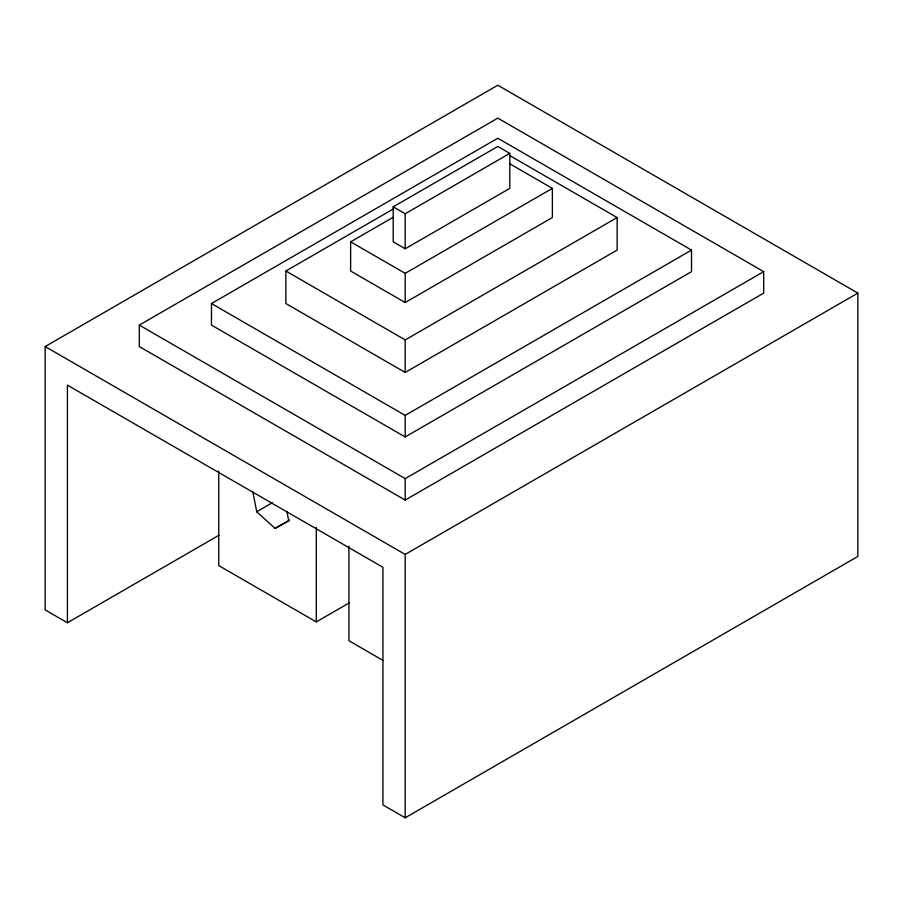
<?xml version="1.0" encoding="UTF-8"?>
<svg xmlns="http://www.w3.org/2000/svg" width="903" height="903" viewBox="0 0 903 903"><rect width="100%" height="100%" fill="white"/><g stroke="black" fill="none" stroke-linecap="round" stroke-linejoin="round"><path stroke-width="1.35" d="M45.15 346.56L497.801 85.221L857.85 293.103L857.85 556.44L405.199 817.779L382.94 804.923L382.94 567.287L67.409 385.118L67.409 622.754L45.15 609.897L45.15 346.56L405.199 554.431L857.85 293.103M139.299 325.103L497.801 118.124L763.701 271.645L763.701 293.103L405.199 500.07L139.299 346.56L139.299 325.103L405.199 478.613L763.701 271.645M211.471 303.543L497.801 138.238L691.529 250.086L691.529 271.645L405.199 436.95L211.471 325.103L211.471 303.543L405.199 415.391L691.529 250.086M393.2 206.832L497.801 146.444L509.8 153.375L509.8 188.377L405.199 248.765L393.2 241.835L393.2 206.832L405.199 213.763L509.8 153.375M509.969 155.688L617.133 217.555L617.133 250.086L405.199 372.442L285.867 303.543L285.867 271.024L393.053 209.135M509.924 163.872L552.365 188.377L552.365 217.555L405.199 302.528L350.635 271.024L350.635 241.835L393.2 217.262M350.635 241.835L405.199 273.338L552.365 188.377M285.867 271.024L405.199 339.912L617.133 217.555M286.94 511.572L288.757 520.929L275.076 528.379L256.712 511.764L272.503 502.655M67.409 622.754L218.898 535.298M275.076 528.379L289.649 519.97M218.752 471.118L218.752 565.583L316.31 621.907L349.1 602.967M382.94 660.375L348.93 640.735L348.93 546.259M252.829 491.717L256.712 511.764M405.199 213.763L405.199 248.765M405.199 273.338L405.199 302.528M405.199 339.912L405.199 372.442M405.199 415.391L405.199 436.95M405.199 478.613L405.199 500.07M405.199 554.431L405.199 817.779M316.31 527.42L316.31 621.907"/></g></svg>
